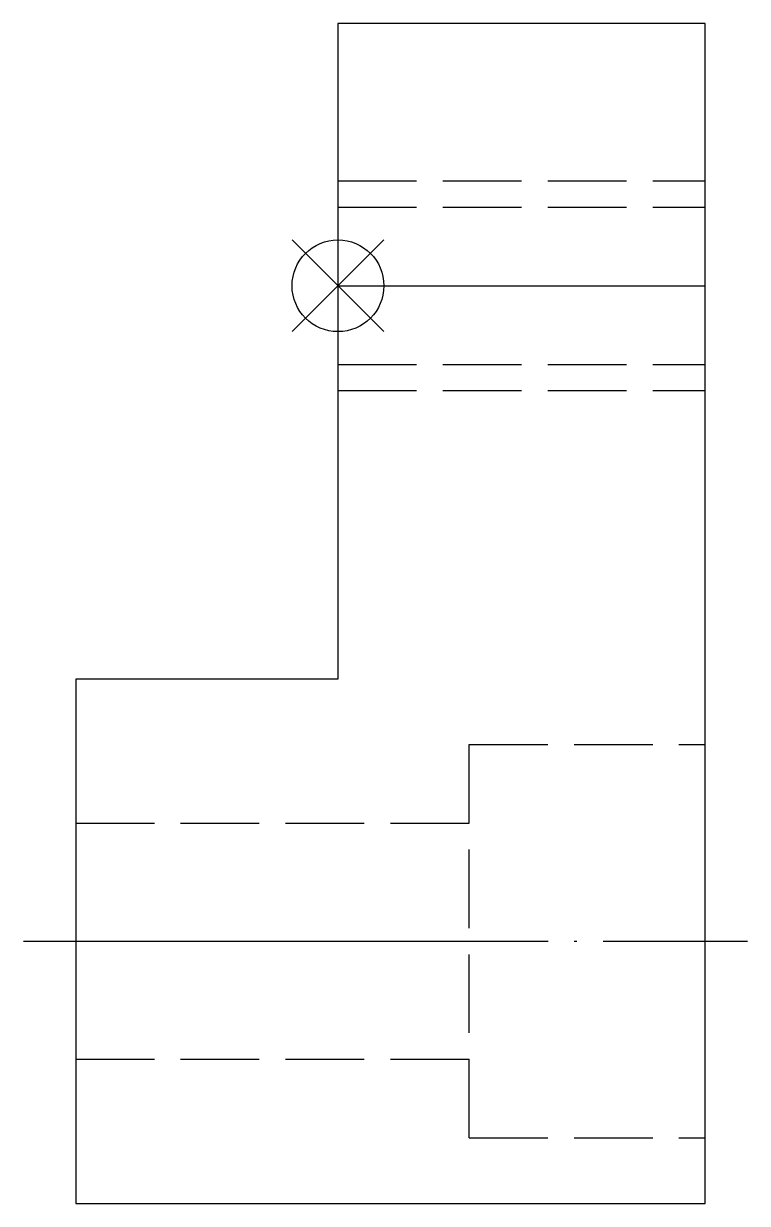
# Model space of a CAD drawing. Extents: x 475.7 to 503.3, y 565 to 610.
import ezdxf

# ---------------------------------------------------------------- set-up
doc = ezdxf.new("R2010")
doc.units = 0
doc.header["$MEASUREMENT"] = 0
doc.linetypes.add('CENTER', pattern=[22, 20, -1, 0, -1])
doc.linetypes.add('DASHED', pattern=[4, 3, -1])
doc.layers.get('0').update_dxf_attribs({"linetype": 'CONTINUOUS'})
doc.layers.add('$PARTREF_BOM', color=7, linetype='CONTINUOUS')
doc.styles.get("Standard").update_dxf_attribs({"font": 'txt.shx', "bigfont": 'chineset.shx'})

# ---------------------------------------------------------------- blocks, each defined once
blk = doc.blocks.new('PARTREF')
at = {"layer": '$PARTREF_BOM', "color": 2}
for p, q in [((-1.75, -1.75), (1.75, 1.75)), ((-1.75, 1.75), (1.75, -1.75))]:
    blk.add_line(p, q, dxfattribs=at)
blk.add_circle((0, 0), 1.75, dxfattribs=at)
at = {"layer": '$PARTREF_BOM', "color": 2, "flags": 1}
for tag, p in [('TAG15', (5.594, -4.742)), ('TAG5', (-16.086, -4.95)), ('TAG10', (-5.651, -4.998)), ('TAG14', (5.594, -8.742)), ('TAG4', (-16.086, -8.95)), ('TAG9', (-5.651, -8.998)), ('TAG13', (5.594, -12.742)), ('TAG3', (-16.086, -12.95)), ('TAG8', (-5.651, -12.998)), ('TAG12', (5.594, -16.742)), ('TAG2', (-16.086, -16.95)), ('TAG7', (-5.651, -16.998)), ('TAG11', (5.594, -20.742)), ('TAG1', (-16.086, -20.95)), ('TAG6', (-5.651, -20.998))]:
    blk.add_attdef(tag, p, '', height=2.5, dxfattribs=at)

msp = doc.modelspace()

# ---------------------------------------------------------------- linework, layer by layer
at = {"color": 7, "linetype": 'CONTINUOUS'}
for p, q in [((501.661, 610.009), (487.661, 610.009)), ((487.661, 610.009), (487.661, 585.009)), ((501.661, 565.009), (501.661, 610.009)), ((477.661, 585.009), (477.661, 565.009)), ((487.661, 585.009), (477.661, 585.009)), ((477.661, 565.009), (501.661, 565.009))]:
    msp.add_line(p, q, dxfattribs=at)
at = {"color": 3, "linetype": 'DASHED'}
for p, q in [((487.661, 604.009), (501.661, 604.009)), ((487.661, 603.009), (501.661, 603.009)), ((487.661, 597.009), (501.661, 597.009)), ((487.661, 596.009), (501.661, 596.009)), ((492.661, 567.509), (492.661, 582.509)), ((492.661, 582.509), (501.661, 582.509)), ((477.661, 579.509), (492.661, 579.509)), ((477.661, 570.509), (492.661, 570.509)), ((492.661, 567.509), (501.661, 567.509))]:
    msp.add_line(p, q, dxfattribs=at)
at = {"color": 1, "linetype": 'CENTER'}
for p, q in [((487.661, 600.009), (501.661, 600.009)), ((475.673, 575.009), (503.273, 575.009))]:
    msp.add_line(p, q, dxfattribs=at)

# ---------------------------------------------------------------- block references
at = {"color": 7}
msp.add_blockref('PARTREF', (487.661, 600.009), dxfattribs=at)

doc.saveas('drawing.dxf')
